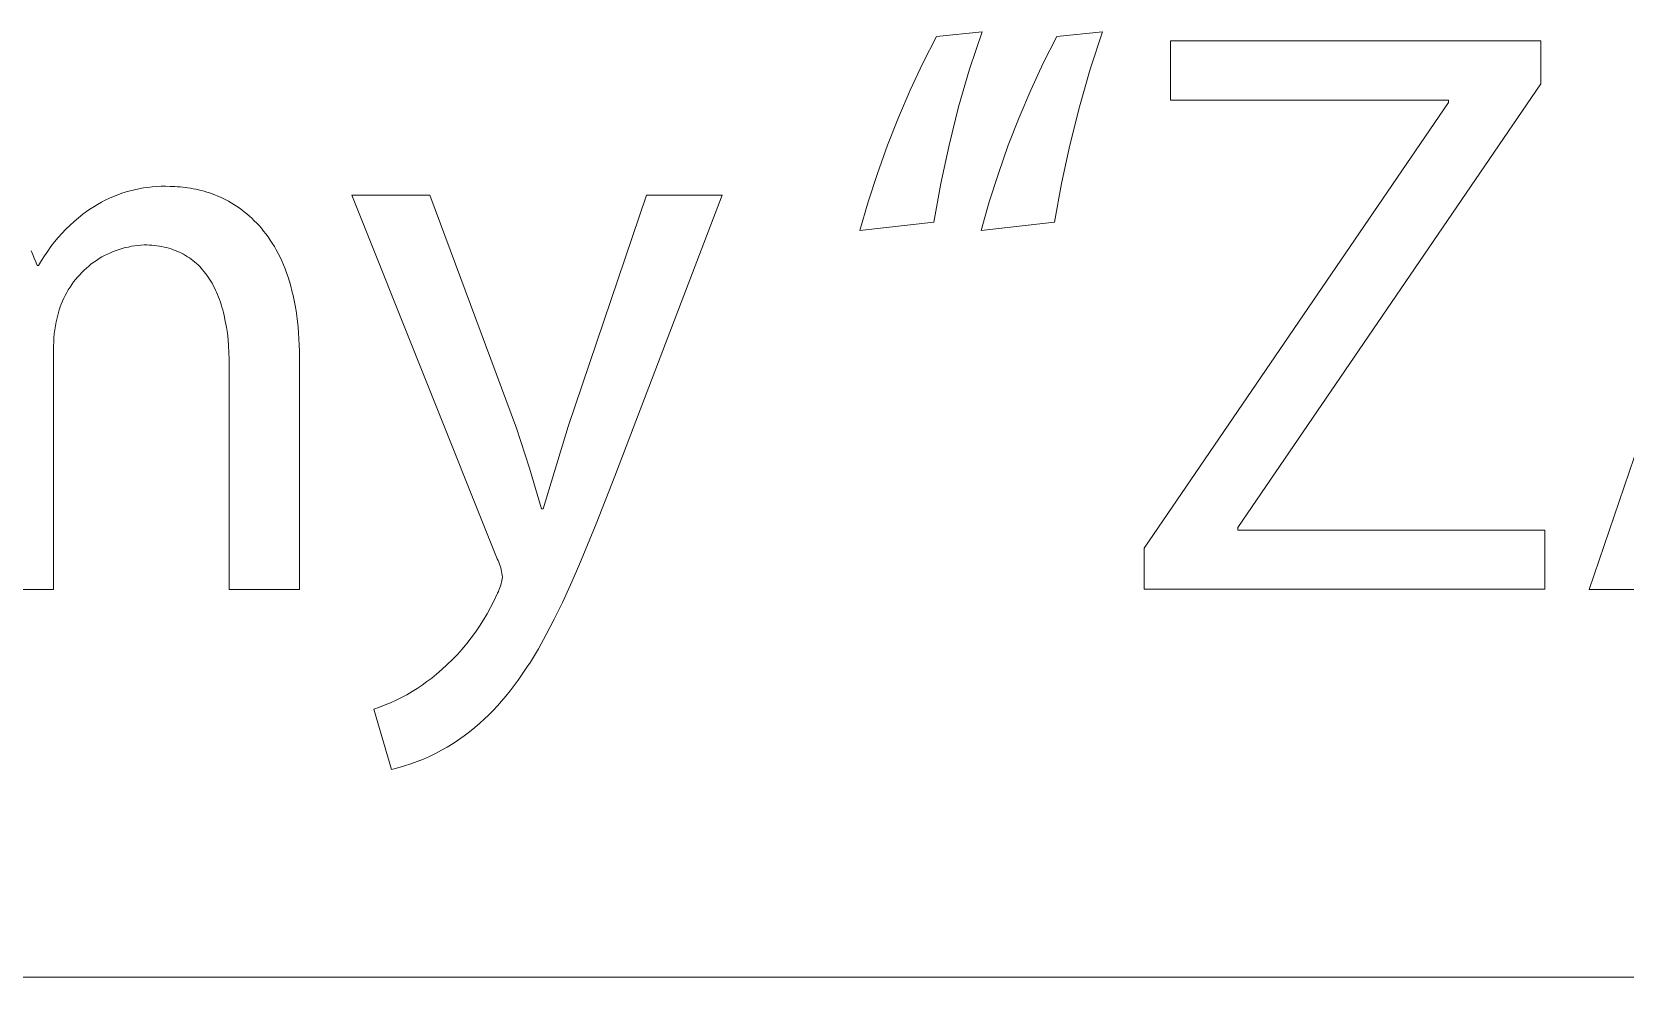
# Model space of a CAD drawing. Header units: millimetres. Extents: x 0 to 5466, y 0 to 3819.
# Drawn here: x 4089.6 to 4196.7, y 0 to 63.5 of the extents above; entities that cross this region are included whole.
import ezdxf

# ---------------------------------------------------------------- set-up
doc = ezdxf.new("R2010")
doc.units = ezdxf.units.MM
doc.header["$MEASUREMENT"] = 0
doc.layers.add('Domyślny', color=7, linetype='Continuous', true_color=0x000000)

msp = doc.modelspace()

# ---------------------------------------------------------------- linework, layer by layer
at = {"layer": 'Domyślny', "color": 18, "lineweight": 15, "true_color": 0x000000}
for p, q in [((4149.5, 61.42), (4150.41, 63.21)), ((4150.41, 63.21), (4153.47, 63.52)), ((4153.47, 63.52), (4152.64, 61.01)), ((4157.59, 61.42), (4158.49, 63.21)), ((4158.49, 63.21), (4161.57, 63.52)), ((4161.57, 63.52), (4160.74, 61.01)), ((4166.13, 58.93), (4166.13, 62.92)), ((4166.13, 62.92), (4191.01, 62.92)), ((4191.01, 62.92), (4191.01, 60.02)), ((4194.26, 26.05), (4206.82, 62.93)), ((4148.65, 59.6), (4149.5, 61.42)), ((4156.75, 59.6), (4157.59, 61.42)), ((4152.64, 61.01), (4151.9, 58.47)), ((4160.74, 61.01), (4160.01, 58.47)), ((4191.01, 60.02), (4170.66, 30.21)), ((4147.85, 57.76), (4148.65, 59.6)), ((4155.96, 57.76), (4156.75, 59.6)), ((4184.82, 58.93), (4166.13, 58.93)), ((4184.82, 58.77), (4184.82, 58.93)), ((4151.9, 58.47), (4151.26, 55.91)), ((4160.01, 58.47), (4159.37, 55.91)), ((4164.36, 28.83), (4184.82, 58.77)), ((4147.11, 55.9), (4147.85, 57.76)), ((4155.23, 55.9), (4155.96, 57.76)), ((4146.44, 54.01), (4147.11, 55.9)), ((4151.26, 55.91), (4150.7, 53.32)), ((4154.57, 54.01), (4155.23, 55.9)), ((4159.37, 55.91), (4158.81, 53.32)), ((4145.82, 52.1), (4146.44, 54.01)), ((4153.96, 52.1), (4154.57, 54.01)), ((4095.11, 52.46), (4095.39, 52.57)), ((4095.39, 52.57), (4095.67, 52.67)), ((4095.67, 52.67), (4095.95, 52.76)), ((4095.95, 52.76), (4096.24, 52.84)), ((4096.24, 52.84), (4096.53, 52.91)), ((4096.53, 52.91), (4096.82, 52.97)), ((4096.82, 52.97), (4097.12, 53.03)), ((4097.12, 53.03), (4097.41, 53.07)), ((4097.41, 53.07), (4097.71, 53.1)), ((4097.71, 53.1), (4098.01, 53.12)), ((4098.01, 53.12), (4098.31, 53.14)), ((4098.31, 53.14), (4098.61, 53.14)), ((4098.61, 53.14), (4098.91, 53.13)), ((4098.91, 53.13), (4099.07, 53.13)), ((4099.07, 53.13), (4099.24, 53.12)), ((4099.24, 53.12), (4099.41, 53.11)), ((4099.41, 53.11), (4099.58, 53.1)), ((4099.58, 53.1), (4099.76, 53.09)), ((4099.76, 53.09), (4099.93, 53.07)), ((4099.93, 53.07), (4100.11, 53.04)), ((4100.11, 53.04), (4100.29, 53.01)), ((4100.29, 53.01), (4100.47, 52.98)), ((4100.47, 52.98), (4100.65, 52.94)), ((4100.65, 52.94), (4100.83, 52.9)), ((4100.83, 52.9), (4101.01, 52.86)), ((4101.01, 52.86), (4101.2, 52.81)), ((4101.2, 52.81), (4101.38, 52.75)), ((4101.38, 52.75), (4101.56, 52.69)), ((4101.56, 52.69), (4101.75, 52.63)), ((4101.75, 52.63), (4101.93, 52.56)), ((4101.93, 52.56), (4102.12, 52.48)), ((4102.12, 52.48), (4102.3, 52.4)), ((4120.9, 28.11), (4111.13, 52.54)), ((4111.13, 52.54), (4116.37, 52.54)), ((4116.37, 52.54), (4122.18, 36.89)), ((4125.67, 37), (4130.93, 52.54)), ((4136.01, 52.54), (4128.8, 33.67)), ((4130.93, 52.54), (4136.01, 52.54)), ((4150.7, 53.32), (4150.23, 50.72)), ((4158.81, 53.32), (4158.34, 50.72)), ((4093.05, 51.26), (4093.29, 51.44)), ((4093.29, 51.44), (4093.53, 51.61)), ((4093.53, 51.61), (4093.78, 51.77)), ((4093.78, 51.77), (4094.04, 51.92)), ((4094.04, 51.92), (4094.3, 52.07)), ((4094.3, 52.07), (4094.56, 52.21)), ((4094.56, 52.21), (4094.83, 52.34)), ((4094.83, 52.34), (4095.11, 52.46)), ((4102.3, 52.4), (4102.48, 52.32)), ((4102.48, 52.32), (4102.66, 52.23)), ((4102.66, 52.23), (4102.84, 52.13)), ((4102.84, 52.13), (4103.02, 52.03)), ((4103.02, 52.03), (4103.2, 51.92)), ((4103.2, 51.92), (4103.38, 51.81)), ((4103.38, 51.81), (4103.56, 51.69)), ((4103.56, 51.69), (4103.73, 51.56)), ((4103.73, 51.56), (4103.9, 51.43)), ((4103.9, 51.43), (4104.07, 51.29)), ((4145.26, 50.18), (4145.82, 52.1)), ((4153.41, 50.18), (4153.96, 52.1)), ((4091.9, 50.25), (4092.18, 50.51)), ((4092.18, 50.51), (4092.46, 50.77)), ((4092.46, 50.77), (4092.75, 51.02)), ((4092.75, 51.02), (4093.05, 51.26)), ((4104.07, 51.29), (4104.24, 51.14)), ((4104.24, 51.14), (4104.41, 50.99)), ((4104.41, 50.99), (4104.57, 50.83)), ((4104.57, 50.83), (4104.74, 50.67)), ((4104.74, 50.67), (4104.89, 50.5)), ((4104.89, 50.5), (4105.05, 50.32)), ((4105.05, 50.32), (4105.2, 50.13)), ((4150.23, 50.72), (4145.26, 50.18)), ((4158.34, 50.72), (4153.41, 50.18)), ((4090.91, 49.09), (4091.14, 49.4)), ((4091.14, 49.4), (4091.39, 49.69)), ((4091.39, 49.69), (4091.64, 49.97)), ((4091.64, 49.97), (4091.9, 50.25)), ((4105.2, 50.13), (4105.35, 49.94)), ((4105.35, 49.94), (4105.5, 49.74)), ((4105.5, 49.74), (4105.64, 49.53)), ((4105.64, 49.53), (4105.78, 49.32)), ((4105.78, 49.32), (4105.92, 49.1)), ((4089.57, 48.8), (4089.68, 48.56)), ((4089.68, 48.56), (4089.79, 48.31)), ((4089.79, 48.31), (4089.88, 48.07)), ((4090.27, 48.15), (4090.47, 48.47)), ((4090.47, 48.47), (4090.69, 48.79)), ((4090.69, 48.79), (4090.91, 49.09)), ((4094.15, 48.28), (4093.97, 48.16)), ((4094.33, 48.39), (4094.15, 48.28)), ((4094.51, 48.49), (4094.33, 48.39)), ((4094.7, 48.58), (4094.51, 48.49)), ((4094.9, 48.67), (4094.7, 48.58)), ((4095.09, 48.75), (4094.9, 48.67)), ((4095.29, 48.83), (4095.09, 48.75)), ((4095.49, 48.9), (4095.29, 48.83)), ((4095.7, 48.96), (4095.49, 48.9)), ((4095.9, 49.02), (4095.7, 48.96)), ((4096.11, 49.06), (4095.9, 49.02)), ((4096.32, 49.11), (4096.11, 49.06)), ((4096.53, 49.14), (4096.32, 49.11)), ((4096.74, 49.17), (4096.53, 49.14)), ((4096.95, 49.19), (4096.74, 49.17)), ((4097.16, 49.2), (4096.95, 49.19)), ((4097.34, 49.2), (4097.16, 49.2)), ((4097.52, 49.19), (4097.34, 49.2)), ((4097.69, 49.18), (4097.52, 49.19)), ((4097.86, 49.16), (4097.69, 49.18)), ((4098.03, 49.14), (4097.86, 49.16)), ((4098.2, 49.12), (4098.03, 49.14)), ((4098.36, 49.09), (4098.2, 49.12)), ((4098.52, 49.06), (4098.36, 49.09)), ((4098.68, 49.02), (4098.52, 49.06)), ((4098.83, 48.98), (4098.68, 49.02)), ((4098.98, 48.93), (4098.83, 48.98)), ((4099.13, 48.88), (4098.98, 48.93)), ((4099.27, 48.83), (4099.13, 48.88)), ((4099.42, 48.77), (4099.27, 48.83)), ((4099.55, 48.71), (4099.42, 48.77)), ((4099.69, 48.64), (4099.55, 48.71)), ((4099.82, 48.57), (4099.69, 48.64)), ((4099.95, 48.49), (4099.82, 48.57)), ((4100.08, 48.41), (4099.95, 48.49)), ((4100.21, 48.33), (4100.08, 48.41)), ((4100.33, 48.24), (4100.21, 48.33)), ((4100.45, 48.15), (4100.33, 48.24)), ((4105.92, 49.1), (4106.05, 48.87)), ((4106.05, 48.87), (4106.17, 48.63)), ((4106.17, 48.63), (4106.3, 48.38)), ((4106.3, 48.38), (4106.41, 48.13)), ((4089.88, 48.07), (4089.97, 47.82)), ((4089.97, 47.82), (4090.08, 47.82)), ((4090.08, 47.82), (4090.27, 48.15)), ((4092.84, 47.2), (4092.7, 47.04)), ((4092.98, 47.35), (4092.84, 47.2)), ((4093.14, 47.5), (4092.98, 47.35)), ((4093.29, 47.65), (4093.14, 47.5)), ((4093.45, 47.78), (4093.29, 47.65)), ((4093.62, 47.92), (4093.45, 47.78)), ((4093.79, 48.04), (4093.62, 47.92)), ((4093.97, 48.16), (4093.79, 48.04)), ((4100.56, 48.06), (4100.45, 48.15)), ((4100.68, 47.96), (4100.56, 48.06)), ((4100.79, 47.86), (4100.68, 47.96)), ((4100.9, 47.75), (4100.79, 47.86)), ((4101, 47.64), (4100.9, 47.75)), ((4101.1, 47.52), (4101, 47.64)), ((4101.2, 47.4), (4101.1, 47.52)), ((4101.3, 47.28), (4101.2, 47.4)), ((4101.39, 47.16), (4101.3, 47.28)), ((4101.48, 47.03), (4101.39, 47.16)), ((4106.41, 48.13), (4106.53, 47.87)), ((4106.53, 47.87), (4106.64, 47.6)), ((4106.64, 47.6), (4106.74, 47.32)), ((4106.74, 47.32), (4106.84, 47.03)), ((4092.07, 46.18), (4091.97, 46)), ((4092.19, 46.36), (4092.07, 46.18)), ((4092.3, 46.54), (4092.19, 46.36)), ((4092.43, 46.71), (4092.3, 46.54)), ((4092.56, 46.88), (4092.43, 46.71)), ((4092.7, 47.04), (4092.56, 46.88)), ((4101.57, 46.89), (4101.48, 47.03)), ((4101.65, 46.76), (4101.57, 46.89)), ((4101.73, 46.62), (4101.65, 46.76)), ((4101.81, 46.47), (4101.73, 46.62)), ((4101.89, 46.32), (4101.81, 46.47)), ((4101.96, 46.17), (4101.89, 46.32)), ((4102.03, 46.02), (4101.96, 46.17)), ((4106.84, 47.03), (4106.93, 46.74)), ((4106.93, 46.74), (4107.02, 46.43)), ((4107.02, 46.43), (4107.1, 46.12)), ((4107.1, 46.12), (4107.18, 45.8)), ((4091.53, 45.03), (4091.46, 44.83)), ((4091.6, 45.23), (4091.53, 45.03)), ((4091.68, 45.43), (4091.6, 45.23)), ((4091.77, 45.62), (4091.68, 45.43)), ((4091.87, 45.81), (4091.77, 45.62)), ((4091.97, 46), (4091.87, 45.81)), ((4102.1, 45.86), (4102.03, 46.02)), ((4102.17, 45.69), (4102.1, 45.86)), ((4102.23, 45.53), (4102.17, 45.69)), ((4102.29, 45.36), (4102.23, 45.53)), ((4102.34, 45.19), (4102.29, 45.36)), ((4102.4, 45.01), (4102.34, 45.19)), ((4102.45, 44.83), (4102.4, 45.01)), ((4107.18, 45.8), (4107.25, 45.47)), ((4107.25, 45.47), (4107.32, 45.13)), ((4107.32, 45.13), (4107.38, 44.78)), ((4091.26, 44.04), (4091.21, 43.77)), ((4091.32, 44.3), (4091.26, 44.04)), ((4091.39, 44.57), (4091.32, 44.3)), ((4091.46, 44.83), (4091.39, 44.57)), ((4102.5, 44.65), (4102.45, 44.83)), ((4102.54, 44.46), (4102.5, 44.65)), ((4102.62, 44.08), (4102.54, 44.46)), ((4102.7, 43.68), (4102.62, 44.08)), ((4107.38, 44.78), (4107.43, 44.42)), ((4107.43, 44.42), (4107.48, 44.05)), ((4107.48, 44.05), (4107.51, 43.68)), ((4091.11, 42.96), (4091.09, 42.68)), ((4091.13, 43.23), (4091.11, 42.96)), ((4091.17, 43.5), (4091.13, 43.23)), ((4091.21, 43.77), (4091.17, 43.5)), ((4102.76, 43.27), (4102.7, 43.68)), ((4102.81, 42.85), (4102.76, 43.27)), ((4102.84, 42.42), (4102.81, 42.85)), ((4107.51, 43.68), (4107.55, 43.29)), ((4107.55, 43.29), (4107.57, 42.89)), ((4107.57, 42.89), (4107.59, 42.49)), ((4091.09, 42.68), (4091.08, 42.41)), ((4091.08, 42.41), (4091.08, 26.05)), ((4102.87, 41.97), (4102.84, 42.42)), ((4102.89, 41.52), (4102.87, 41.97)), ((4107.59, 42.49), (4107.6, 42.07)), ((4107.6, 42.07), (4107.61, 41.65)), ((4102.89, 41.05), (4102.89, 41.52)), ((4102.89, 26.05), (4102.89, 41.05)), ((4107.61, 41.65), (4107.61, 26.05)), ((4122.18, 36.89), (4123.07, 34.19)), ((4123.98, 31.46), (4125.67, 37)), ((4123.07, 34.19), (4123.87, 31.46)), ((4128.8, 33.67), (4127.55, 30.46)), ((4123.87, 31.46), (4123.98, 31.46)), ((4127.55, 30.46), (4126.38, 27.63)), ((4170.66, 30.21), (4170.66, 30.03)), ((4170.66, 30.03), (4191.28, 30.03)), ((4191.28, 30.03), (4191.28, 26.06)), ((4120.95, 28), (4120.9, 28.11)), ((4121, 27.88), (4120.95, 28)), ((4121.05, 27.76), (4121, 27.88)), ((4164.36, 26.06), (4164.36, 28.83)), ((4121.09, 27.63), (4121.05, 27.76)), ((4121.13, 27.51), (4121.09, 27.63)), ((4121.16, 27.38), (4121.13, 27.51)), ((4121.19, 27.26), (4121.16, 27.38)), ((4121.21, 27.13), (4121.19, 27.26)), ((4121.23, 27), (4121.21, 27.13)), ((4121.21, 26.66), (4121.23, 26.77)), ((4121.25, 26.88), (4121.23, 27)), ((4121.23, 26.77), (4121.25, 26.88)), ((4126.38, 27.63), (4125.82, 26.36)), ((4091.08, 26.05), (4086.39, 26.05)), ((4107.61, 26.05), (4102.89, 26.05)), ((4120.66, 25.27), (4120.87, 25.71)), ((4120.87, 25.71), (4120.92, 25.81)), ((4120.92, 25.81), (4120.97, 25.91)), ((4120.97, 25.91), (4121.01, 26.01)), ((4121.01, 26.01), (4121.05, 26.12)), ((4121.05, 26.12), (4121.09, 26.22)), ((4121.09, 26.22), (4121.13, 26.33)), ((4121.13, 26.33), (4121.16, 26.44)), ((4121.16, 26.44), (4121.19, 26.55)), ((4121.19, 26.55), (4121.21, 26.66)), ((4125.82, 26.36), (4125.27, 25.17)), ((4191.28, 26.06), (4164.36, 26.06)), ((4199.21, 26.05), (4194.26, 26.05)), ((4120.22, 24.41), (4120.45, 24.84)), ((4120.45, 24.84), (4120.66, 25.27)), ((4125.27, 25.17), (4124.73, 24.06)), ((4119.44, 23.19), (4119.71, 23.59)), ((4119.71, 23.59), (4119.97, 24)), ((4119.97, 24), (4120.22, 24.41)), ((4124.73, 24.06), (4124.19, 23.02)), ((4118.85, 22.42), (4119.15, 22.8)), ((4119.15, 22.8), (4119.44, 23.19)), ((4124.19, 23.02), (4123.66, 22.07)), ((4117.88, 21.34), (4118.22, 21.69)), ((4118.22, 21.69), (4118.54, 22.04)), ((4118.54, 22.04), (4118.85, 22.42)), ((4123.39, 21.61), (4123.12, 21.17)), ((4123.66, 22.07), (4123.39, 21.61)), ((4116.49, 20.1), (4116.81, 20.36)), ((4116.81, 20.36), (4117.18, 20.67)), ((4117.18, 20.67), (4117.53, 21)), ((4117.53, 21), (4117.88, 21.34)), ((4122.58, 20.35), (4122.31, 19.96)), ((4122.85, 20.75), (4122.58, 20.35)), ((4123.12, 21.17), (4122.85, 20.75)), ((4115.17, 19.19), (4115.51, 19.4)), ((4115.51, 19.4), (4115.85, 19.62)), ((4115.85, 19.62), (4116.17, 19.86)), ((4116.17, 19.86), (4116.49, 20.1)), ((4122.03, 19.59), (4121.76, 19.23)), ((4122.31, 19.96), (4122.03, 19.59)), ((4112.98, 18.14), (4113.36, 18.29)), ((4113.36, 18.29), (4113.73, 18.44)), ((4113.73, 18.44), (4114.1, 18.61)), ((4114.1, 18.61), (4114.46, 18.79)), ((4114.46, 18.79), (4114.82, 18.98)), ((4114.82, 18.98), (4115.17, 19.19)), ((4120.91, 18.23), (4120.62, 17.92)), ((4121.19, 18.55), (4120.91, 18.23)), ((4121.48, 18.88), (4121.19, 18.55)), ((4121.76, 19.23), (4121.48, 18.88)), ((4112.6, 18.01), (4112.98, 18.14)), ((4113.79, 13.95), (4112.6, 18.01)), ((4120.02, 17.34), (4119.72, 17.07)), ((4120.32, 17.62), (4120.02, 17.34)), ((4120.62, 17.92), (4120.32, 17.62)), ((4118.67, 16.21), (4118.3, 15.95)), ((4119.03, 16.48), (4118.67, 16.21)), ((4119.38, 16.77), (4119.03, 16.48)), ((4119.72, 17.07), (4119.38, 16.77)), ((4116.75, 15.03), (4116.34, 14.83)), ((4117.15, 15.24), (4116.75, 15.03)), ((4117.54, 15.46), (4117.15, 15.24)), ((4117.93, 15.7), (4117.54, 15.46)), ((4118.3, 15.95), (4117.93, 15.7)), ((4114.22, 14.06), (4113.79, 13.95)), ((4114.66, 14.19), (4114.22, 14.06)), ((4115.09, 14.33), (4114.66, 14.19)), ((4115.51, 14.48), (4115.09, 14.33)), ((4115.93, 14.65), (4115.51, 14.48)), ((4116.34, 14.83), (4115.93, 14.65)), ((5460.42, 0), (0, 0)), ((5460.42, 0), (3400.11, 0))]:
    msp.add_line(p, q, dxfattribs=at)

doc.saveas('drawing.dxf')
